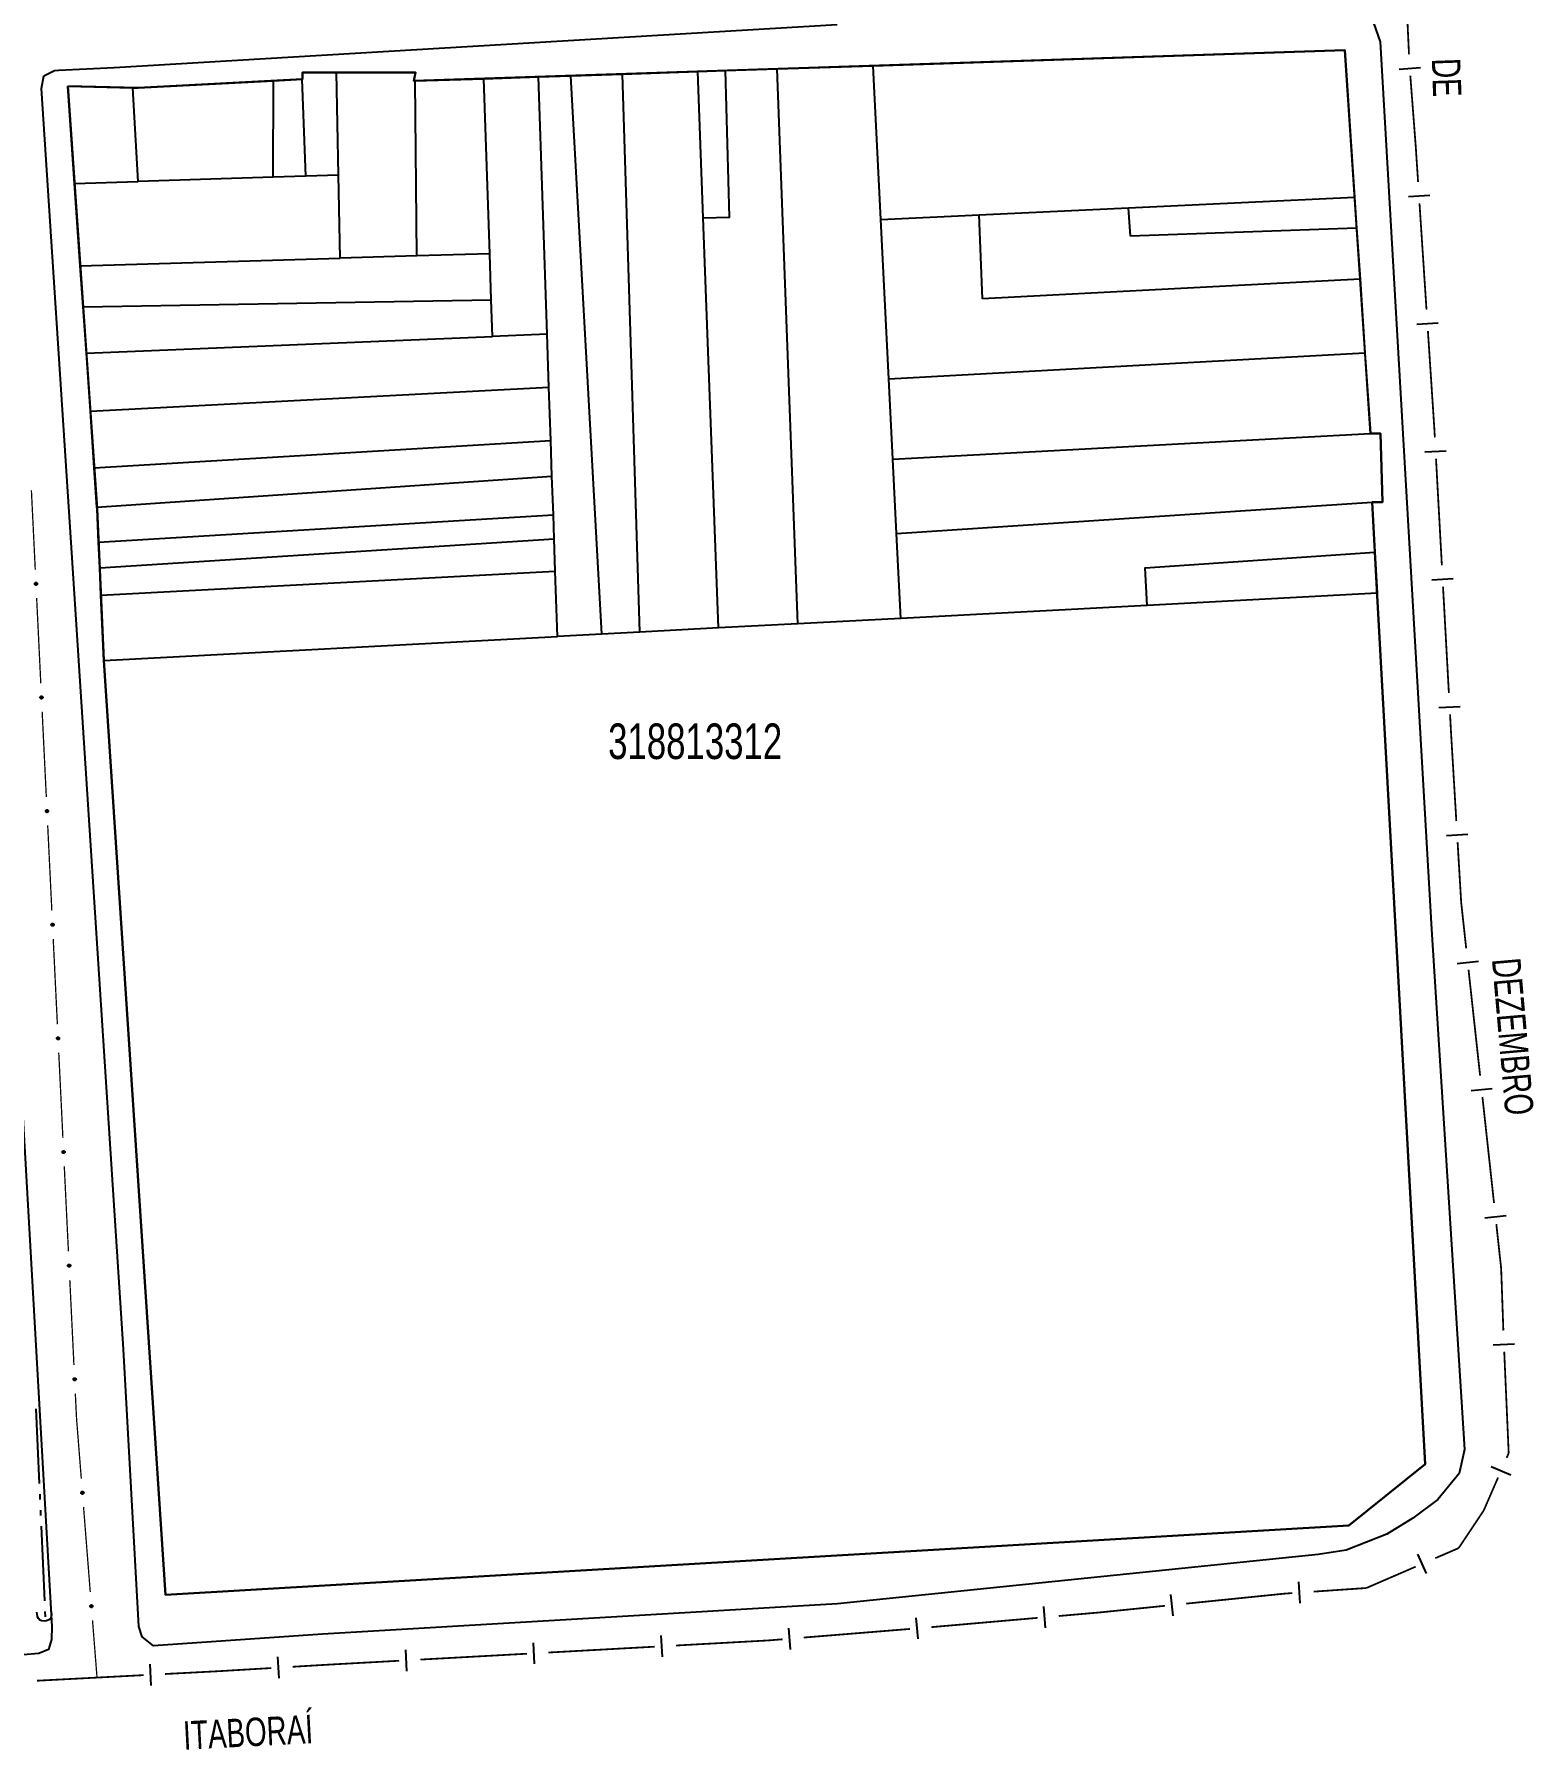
# Model space of a CAD drawing. Extents: x 201053 to 202535, y 4855063 to 4857394.
# Drawn here: x 202323.9 to 202534.8, y 4856050.3 to 4856291.6 of the extents above; entities that cross this region are included whole.
import ezdxf

# ---------------------------------------------------------------- set-up
doc = ezdxf.new("R2010")
doc.units = 0
doc.header["$LTSCALE"] = 1.5
doc.header["$MEASUREMENT"] = 0
doc.linetypes.add('TRACO_05', pattern=[11, 7, -1, 0.5, -1, 0.5, -1])
for name, color, linetype in [('CD_MALHA_LOTES', 7, 'CONTINUOUS'), ('CD_TXT_QUADRA', 2, 'CONTINUOUS'), ('HD-VALAS-DRENOS', 170, 'CONTINUOUS'), ('LM-LIM-SETORES-BAIRROS', 250, 'CONTINUOUS'), ('RU-QUADRA', 210, 'CONTINUOUS'), ('SV-BUEIRO-VALA', 7, 'CONTINUOUS'), ('SV-EIXO-RUA-PAV', 20, 'CONTINUOUS'), ('SV-RUA-PAVIM', 7, 'CONTINUOUS'), ('SV-TXT-RUA-PAV', 7, 'CONTINUOUS')]:
    doc.layers.add(name, color=color, linetype=linetype)
doc.styles.add('ARIAL', font='ARIAL.SHX')

# ---------------------------------------------------------------- blocks, each defined once
blk = doc.blocks.new('COD120', base_point=(202246.23, 4857300.32))
at = {"layer": 'SV-BUEIRO-VALA'}
blk.add_lwpolyline([(202245.23, 4857298.92), (202245.23, 4857299.503333), (202245.23, 4857299.590833), (202245.313333, 4857299.824167), (202245.48, 4857300.086667), (202245.73, 4857300.2325), (202246.063333, 4857300.32), (202246.396667, 4857300.32), (202246.73, 4857300.2325), (202246.98, 4857300.086667), (202247.146667, 4857299.824167), (202247.23, 4857299.590833), (202247.23, 4857299.503333), (202247.23, 4857298.92)], dxfattribs=at)

msp = doc.modelspace()

# ---------------------------------------------------------------- linework, layer by layer
at = {"layer": 'CD_MALHA_LOTES', "linetype": 'Continuous', "flags": 128}
for points in [[(202441.92, 4856287.16), (202508.23, 4856289.35), (202509.62, 4856268.68)], [(202421.13, 4856286.47), (202428.43, 4856286.71)], [(202428.43, 4856286.71), (202441.92, 4856287.16)], [(202431.32, 4856208.68), (202428.43, 4856286.71)], [(202442.99, 4856265.52), (202441.92, 4856287.16)], [(202329.6, 4856270.62), (202328.66, 4856284.29)], [(202328.66, 4856284.29), (202337.81, 4856284.07)], [(202337.81, 4856284.07), (202338.53, 4856284.05), (202357.55, 4856285.04)], [(202357.53, 4856271.49), (202357.55, 4856285.04)], [(202357.55, 4856285.04), (202361.59, 4856285.25)], [(202361.59, 4856285.25), (202361.64, 4856285.26), (202361.64, 4856286.22), (202366.45, 4856286.22)], [(202362.1, 4856271.63), (202361.59, 4856285.25)], [(202366.45, 4856286.22), (202377.53, 4856286.22), (202377.29, 4856285.02), (202377.49, 4856285.02)], [(202366.72, 4856271.78), (202366.45, 4856286.22)], [(202377.49, 4856285.02), (202387.16, 4856285.34)], [(202377.75, 4856260.42), (202377.49, 4856285.02)], [(202387.16, 4856285.34), (202394.84, 4856285.6)], [(202387.98, 4856260.72), (202387.16, 4856285.34)], [(202394.84, 4856285.6), (202399.41, 4856285.75)], [(202396.07, 4856249.4), (202394.84, 4856285.6)], [(202399.41, 4856285.75), (202406.65, 4856285.99)], [(202403.77, 4856207.23), (202399.41, 4856285.75)], [(202406.65, 4856285.99), (202417.25, 4856286.34)], [(202409.09, 4856207.51), (202406.65, 4856285.99)], [(202417.25, 4856286.34), (202421.13, 4856286.47)], [(202418.02, 4856265.76), (202417.25, 4856286.34)], [(202418.02, 4856265.76), (202421.73, 4856265.87), (202421.13, 4856286.47)], [(202338.54, 4856270.9), (202337.81, 4856284.07)], [(202329.6, 4856270.62), (202338.54, 4856270.9)], [(202330.4, 4856259.02), (202329.6, 4856270.62)], [(202357.53, 4856271.49), (202338.54, 4856270.9)], [(202362.1, 4856271.63), (202357.53, 4856271.49)], [(202366.72, 4856271.78), (202362.1, 4856271.63)], [(202366.94, 4856260.1), (202366.72, 4856271.78)], [(202477.83, 4856267.18), (202509.62, 4856268.68)], [(202509.62, 4856268.68), (202509.91, 4856264.32)], [(202420.18, 4856208.09), (202418.02, 4856265.76)], [(202442.99, 4856265.52), (202456.82, 4856266.18)], [(202444.11, 4856243.15), (202442.99, 4856265.52)], [(202456.82, 4856266.18), (202477.83, 4856267.18)], [(202457.27, 4856254.4), (202456.82, 4856266.18)], [(202478.11, 4856263.17), (202477.83, 4856267.18)], [(202509.91, 4856264.32), (202478.11, 4856263.17)], [(202509.91, 4856264.32), (202510.39, 4856257.13)], [(202330.4, 4856259.02), (202366.94, 4856260.1)], [(202377.75, 4856260.42), (202366.94, 4856260.1)], [(202387.98, 4856260.72), (202377.75, 4856260.42)], [(202388.19, 4856254.22), (202387.98, 4856260.72)], [(202330.8, 4856253.26), (202330.4, 4856259.02)], [(202510.39, 4856257.13), (202457.27, 4856254.4)], [(202510.39, 4856257.13), (202511.08, 4856246.78)], [(202330.8, 4856253.26), (202388.19, 4856254.22)], [(202331.25, 4856246.76), (202330.8, 4856253.26)], [(202388.36, 4856249.09), (202388.19, 4856254.22)], [(202331.25, 4856246.76), (202388.36, 4856249.09)], [(202396.07, 4856249.4), (202388.36, 4856249.09)], [(202396.32, 4856241.94), (202396.07, 4856249.4)], [(202331.81, 4856238.58), (202331.25, 4856246.76)], [(202444.11, 4856243.15), (202511.08, 4856246.78)], [(202511.08, 4856246.78), (202511.84, 4856235.43)], [(202444.67, 4856231.84), (202444.11, 4856243.15)], [(202331.81, 4856238.58), (202396.32, 4856241.94)], [(202396.57, 4856234.47), (202396.32, 4856241.94)], [(202332.36, 4856230.62), (202331.81, 4856238.58)], [(202332.36, 4856230.62), (202396.57, 4856234.47)], [(202396.74, 4856229.43), (202396.57, 4856234.47)], [(202444.67, 4856231.84), (202511.84, 4856235.43)], [(202511.84, 4856235.43), (202513.29, 4856235.43), (202513.53, 4856225.8), (202512.08, 4856225.8)], [(202445.19, 4856221.38), (202444.67, 4856231.84)], [(202332.74, 4856225.08), (202332.36, 4856230.62)], [(202332.74, 4856225.08), (202396.74, 4856229.43)], [(202396.93, 4856224.01), (202396.74, 4856229.43)], [(202332.97, 4856220.17), (202332.75, 4856224.84), (202332.74, 4856225.08)], [(202332.97, 4856220.17), (202396.93, 4856224.01)], [(202397.04, 4856220.64), (202396.93, 4856224.01)], [(202445.19, 4856221.38), (202512.08, 4856225.8)], [(202512.08, 4856225.8), (202512.47, 4856218.73)], [(202333.13, 4856216.54), (202332.97, 4856220.17)], [(202333.13, 4856216.54), (202397.04, 4856220.64)], [(202397.2, 4856216.06), (202397.04, 4856220.64)], [(202445.79, 4856209.44), (202445.19, 4856221.38)], [(202480.44, 4856211.27), (202480.19, 4856216.53), (202512.47, 4856218.73)], [(202512.47, 4856218.73), (202512.79, 4856212.97)], [(202333.3, 4856212.7), (202333.13, 4856216.54)], [(202333.3, 4856212.7), (202397.2, 4856216.06)], [(202397.51, 4856206.9), (202397.2, 4856216.06)], [(202333.72, 4856203.54), (202333.3, 4856212.7)], [(202512.79, 4856212.97), (202512.81, 4856212.68), (202519.55, 4856090.52), (202508.83, 4856081.86), (202342.38, 4856072.11), (202333.72, 4856203.54)], [(202512.79, 4856212.97), (202480.44, 4856211.27)], [(202445.79, 4856209.44), (202431.32, 4856208.68)], [(202480.44, 4856211.27), (202445.79, 4856209.44)], [(202403.77, 4856207.23), (202397.51, 4856206.9)], [(202409.09, 4856207.51), (202403.77, 4856207.23)], [(202420.18, 4856208.09), (202409.09, 4856207.51)], [(202431.32, 4856208.68), (202420.18, 4856208.09)], [(202333.72, 4856203.54), (202397.51, 4856206.9)]]:
    msp.add_lwpolyline(points, dxfattribs=at)
at = {"layer": 'HD-VALAS-DRENOS', "linetype": 'TRACO_05'}
msp.add_polyline3d([(202324.15, 4856098.26, 12.54), (202325.48, 4856068.43, 12.54)], dxfattribs=at)
at = {"layer": 'LM-LIM-SETORES-BAIRROS', "const_width": 0.25}
for points in [[(202517.27586, 4856288.754936), (202516.581916, 4856303.738875)], [(202518.23, 4856275.76), (202517.463332, 4856285.76114)], [(202518.29378, 4856274.792583), (202518.23, 4856275.76)], [(202518.556923, 4856270.801248), (202518.29378, 4856274.792583)], [(202519.741066, 4856252.84024), (202518.75428, 4856267.807747)], [(202520.85, 4856236.02), (202519.938423, 4856249.846739)], [(202520.857851, 4856235.876971), (202520.85, 4856236.02)], [(202520.912659, 4856234.878474), (202520.857851, 4856235.876971)], [(202521.899211, 4856216.90553), (202521.077085, 4856231.882984)], [(202522.885762, 4856198.932586), (202522.063636, 4856213.910039)], [(202523.19, 4856193.39), (202523.050188, 4856195.937095)], [(202523.216799, 4856192.94173), (202523.19, 4856193.39)], [(202523.932912, 4856180.963117), (202523.216799, 4856192.94173)], [(202524.62, 4856169.47), (202524.11194, 4856177.968463)], [(202524.672823, 4856168.986513), (202524.62, 4856169.47)], [(202525.324466, 4856163.022005), (202524.672823, 4856168.986513)], [(202527.279396, 4856145.128479), (202525.650288, 4856160.039751)], [(202529.234327, 4856127.234954), (202527.605218, 4856142.146225)], [(202530.24, 4856118.03), (202529.560148, 4856124.2527)], [(202530.266341, 4856117.290197), (202530.24, 4856118.03)], [(202530.551003, 4856109.295263), (202530.266341, 4856117.290197)], [(202531.3, 4856092.04), (202530.673575, 4856106.297792)], [(202531.00876, 4856091.3723), (202531.3, 4856092.04)], [(202527.78, 4856083.97), (202529.809343, 4856088.6225)], [(202527.267696, 4856083.200815), (202527.78, 4856083.97)], [(202524.27, 4856078.7), (202527.267696, 4856083.200815)], [(202520.973057, 4856077.273609), (202523.726419, 4856078.464825)], [(202523.726419, 4856078.464825), (202524.27, 4856078.7)], [(202511.28, 4856073.08), (202518.219695, 4856076.082393)], [(202485.939816, 4856070.882524), (202498.873111, 4856072.197775)], [(202498.873111, 4856072.197775), (202499.78, 4856072.29)], [(202499.78, 4856072.29), (202500.865875, 4856072.364595)], [(202503.858821, 4856072.570198), (202510.842362, 4856073.049938)], [(202510.842362, 4856073.049938), (202511.28, 4856073.08)], [(202468.024405, 4856069.143634), (202473.005429, 4856069.578831)], [(202473.005429, 4856069.578831), (202473.82, 4856069.65)], [(202473.82, 4856069.65), (202482.95521, 4856070.579005)], [(202432.152358, 4856066.113164), (202447.103294, 4856067.325403)], [(202450.092717, 4856067.576925), (202465.03579, 4856068.882516)], [(202396.21558, 4856064.005033), (202411.192893, 4856064.829717)], [(202414.188355, 4856064.994653), (202427.168693, 4856065.709379)], [(202427.168693, 4856065.709379), (202427.18, 4856065.71)], [(202427.18, 4856065.71), (202429.162171, 4856065.870717)], [(202360.271316, 4856062.003344), (202364.264234, 4856062.241264)], [(202364.264234, 4856062.241264), (202365.25, 4856062.3)], [(202365.25, 4856062.3), (202375.247342, 4856062.850476)], [(202378.242805, 4856063.015412), (202393.220118, 4856063.840096)], [(202324.324942, 4856060.042544), (202339.304328, 4856060.828664)], [(202342.300205, 4856060.985887), (202349.290586, 4856061.352743)], [(202349.290586, 4856061.352743), (202349.81, 4856061.38)], [(202349.81, 4856061.38), (202357.276628, 4856061.824904)]]:
    msp.add_lwpolyline(points, dxfattribs=at)
at = {"layer": 'LM-LIM-SETORES-BAIRROS'}
for points in [[(202518.88251, 4856286.872866), (202515.891286, 4856286.643564)], [(202520.185245, 4856268.904259), (202517.191744, 4856268.706902)], [(202521.369388, 4856250.943251), (202518.375887, 4856250.745894)], [(202522.520022, 4856232.963693), (202519.524531, 4856232.799268)], [(202523.506573, 4856214.990749), (202520.511082, 4856214.826324)], [(202524.493124, 4856197.017805), (202521.497634, 4856196.85338)], [(202525.54959, 4856179.056195), (202522.554937, 4856178.877167)], [(202527.032808, 4856161.196746), (202524.050553, 4856160.870924)], [(202528.987738, 4856143.303221), (202526.005484, 4856142.977399)], [(202530.942668, 4856125.409696), (202527.960414, 4856125.083874)], [(202532.128236, 4856107.362668), (202529.131127, 4856107.230988)], [(202531.584049, 4856088.939391), (202528.834249, 4856090.138808)], [(202519.73309, 4856075.102784), (202518.541874, 4856077.856146)], [(202484.101838, 4856069.187875), (202483.798319, 4856072.172481)], [(202501.966325, 4856070.936656), (202501.760722, 4856073.929602)], [(202466.162554, 4856067.475248), (202465.901436, 4856070.463863)], [(202430.280124, 4856064.456439), (202430.037676, 4856067.446626)], [(202448.221247, 4856065.911126), (202447.978799, 4856068.901313)], [(202394.301073, 4856062.397344), (202394.136137, 4856065.392806)], [(202412.273849, 4856063.386964), (202412.108912, 4856066.382427)], [(202340.381566, 4856059.383133), (202340.224342, 4856062.37901)], [(202358.364078, 4856060.387039), (202358.185637, 4856063.381728)], [(202376.328298, 4856061.407723), (202376.163361, 4856064.403186)]]:
    msp.add_lwpolyline(points, dxfattribs=at)
at = {"layer": 'RU-QUADRA', "linetype": 'Continuous', "flags": 128}
msp.add_lwpolyline([(202328.66, 4856284.29), (202332.75, 4856224.84), (202333.72, 4856203.54), (202342.38, 4856072.11), (202508.83, 4856081.86), (202519.55, 4856090.52), (202512.81, 4856212.68), (202512.08, 4856225.8), (202513.53, 4856225.8), (202513.29, 4856235.43), (202511.84, 4856235.43), (202508.23, 4856289.35), (202377.29, 4856285.02), (202377.53, 4856286.22), (202361.64, 4856286.22), (202361.64, 4856285.26), (202338.53, 4856284.05)], close=True, dxfattribs=at)
at = {"layer": 'SV-EIXO-RUA-PAV', "const_width": 0.18}
for points in [[(202323.52, 4856227.46), (202324.063029, 4856216.295845)], [(202324.25736, 4856212.300568), (202324.840356, 4856200.314738)], [(202325.034687, 4856196.319461), (202325.617682, 4856184.333632)], [(202325.812014, 4856180.338355), (202326.395009, 4856168.352525)], [(202326.589341, 4856164.357249), (202327.172336, 4856152.371419)], [(202327.366668, 4856148.376142), (202327.949663, 4856136.390312)], [(202328.143995, 4856132.395036), (202328.72699, 4856120.409206)], [(202328.921322, 4856116.413929), (202329.504317, 4856104.428099)], [(202329.698649, 4856100.432823), (202329.844397, 4856097.436365)], [(202329.844397, 4856097.436365), (202329.87, 4856096.91)], [(202329.87, 4856096.91), (202330.538135, 4856088.463371)], [(202330.853552, 4856084.475827), (202331.799806, 4856072.513193)], [(202332.115223, 4856068.525649), (202332.667205, 4856061.547446)], [(202332.667205, 4856061.547446), (202332.72, 4856060.88)], [(202332.72, 4856060.88), (202332.736925, 4856060.549964)], [(202332.736925, 4856060.549964), (202332.740298, 4856060.484182)]]:
    msp.add_lwpolyline(points, dxfattribs=at)
at = {"layer": 'SV-EIXO-RUA-PAV'}
for points in [[(202324.263165, 4856214.447065), (202324.299849, 4856214.414719), (202324.324764, 4856214.379418), (202324.337069, 4856214.343994), (202324.339781, 4856214.309855), (202324.338622, 4856214.274617), (202324.329615, 4856214.239348), (202324.310947, 4856214.202418), (202324.278758, 4856214.16539), (202324.240917, 4856214.142244), (202324.206834, 4856214.128322), (202324.171399, 4856214.123445), (202324.137186, 4856214.125145), (202324.100859, 4856214.135712), (202324.063619, 4856214.154996), (202324.027169, 4856214.188264), (202324.002981, 4856214.22304), (202323.991978, 4856214.257616), (202323.987301, 4856214.293271), (202323.988915, 4856214.329232), (202323.997957, 4856214.363802), (202324.01744, 4856214.401263), (202324.050752, 4856214.436803), (202324.085162, 4856214.461324), (202324.119574, 4856214.472809), (202324.154781, 4856214.476624), (202324.190138, 4856214.475891), (202324.225968, 4856214.468313), (202324.263165, 4856214.447065)], [(202325.040491, 4856198.465959), (202325.077176, 4856198.433613), (202325.102091, 4856198.398311), (202325.114396, 4856198.362887), (202325.117108, 4856198.328749), (202325.115949, 4856198.293511), (202325.106941, 4856198.258242), (202325.088274, 4856198.221311), (202325.056085, 4856198.184284), (202325.018244, 4856198.161138), (202324.98416, 4856198.147216), (202324.948726, 4856198.142338), (202324.914513, 4856198.144038), (202324.878186, 4856198.154606), (202324.840945, 4856198.173889), (202324.804496, 4856198.207158), (202324.780308, 4856198.241934), (202324.769305, 4856198.27651), (202324.764628, 4856198.312165), (202324.766242, 4856198.348126), (202324.775283, 4856198.382696), (202324.794767, 4856198.420157), (202324.828079, 4856198.455697), (202324.862489, 4856198.480218), (202324.896901, 4856198.491703), (202324.932107, 4856198.495518), (202324.967465, 4856198.494785), (202325.003295, 4856198.487207), (202325.040491, 4856198.465959)], [(202325.817818, 4856182.484852), (202325.854503, 4856182.452506), (202325.879418, 4856182.417205), (202325.891723, 4856182.381781), (202325.894435, 4856182.347642), (202325.893276, 4856182.312405), (202325.884268, 4856182.277135), (202325.865601, 4856182.240205), (202325.833411, 4856182.203177), (202325.795571, 4856182.180031), (202325.761487, 4856182.166109), (202325.726052, 4856182.161232), (202325.691839, 4856182.162932), (202325.655513, 4856182.173499), (202325.618272, 4856182.192783), (202325.581823, 4856182.226051), (202325.557635, 4856182.260827), (202325.546632, 4856182.295404), (202325.541954, 4856182.331058), (202325.543569, 4856182.367019), (202325.55261, 4856182.401589), (202325.572093, 4856182.43905), (202325.605406, 4856182.474591), (202325.639815, 4856182.499111), (202325.674228, 4856182.510597), (202325.709434, 4856182.514412), (202325.744792, 4856182.513678), (202325.780622, 4856182.5061), (202325.817818, 4856182.484852)], [(202326.595145, 4856166.503746), (202326.63183, 4856166.4714), (202326.656745, 4856166.436099), (202326.66905, 4856166.400675), (202326.671762, 4856166.366536), (202326.670602, 4856166.331298), (202326.661595, 4856166.296029), (202326.642927, 4856166.259098), (202326.610738, 4856166.222071), (202326.572898, 4856166.198925), (202326.538814, 4856166.185003), (202326.503379, 4856166.180125), (202326.469166, 4856166.181825), (202326.43284, 4856166.192393), (202326.395599, 4856166.211676), (202326.35915, 4856166.244945), (202326.334962, 4856166.279721), (202326.323959, 4856166.314297), (202326.319281, 4856166.349952), (202326.320896, 4856166.385913), (202326.329937, 4856166.420483), (202326.34942, 4856166.457944), (202326.382733, 4856166.493484), (202326.417142, 4856166.518005), (202326.451555, 4856166.52949), (202326.486761, 4856166.533305), (202326.522119, 4856166.532572), (202326.557949, 4856166.524994), (202326.595145, 4856166.503746)], [(202327.372472, 4856150.522639), (202327.409157, 4856150.490293), (202327.434071, 4856150.454992), (202327.446377, 4856150.419568), (202327.449089, 4856150.38543), (202327.447929, 4856150.350192), (202327.438922, 4856150.314922), (202327.420254, 4856150.277992), (202327.388065, 4856150.240964), (202327.350225, 4856150.217819), (202327.316141, 4856150.203896), (202327.280706, 4856150.199019), (202327.246493, 4856150.200719), (202327.210167, 4856150.211286), (202327.172926, 4856150.23057), (202327.136477, 4856150.263838), (202327.112289, 4856150.298614), (202327.101286, 4856150.333191), (202327.096608, 4856150.368845), (202327.098223, 4856150.404806), (202327.107264, 4856150.439376), (202327.126747, 4856150.476837), (202327.16006, 4856150.512378), (202327.194469, 4856150.536898), (202327.228882, 4856150.548384), (202327.264088, 4856150.552199), (202327.299445, 4856150.551466), (202327.335276, 4856150.543887), (202327.372472, 4856150.522639)], [(202328.149799, 4856134.541533), (202328.186484, 4856134.509187), (202328.211398, 4856134.473886), (202328.223704, 4856134.438462), (202328.226416, 4856134.404323), (202328.225256, 4856134.369085), (202328.216249, 4856134.333816), (202328.197581, 4856134.296885), (202328.165392, 4856134.259858), (202328.127552, 4856134.236712), (202328.093468, 4856134.22279), (202328.058033, 4856134.217913), (202328.02382, 4856134.219612), (202327.987494, 4856134.23018), (202327.950253, 4856134.249464), (202327.913804, 4856134.282732), (202327.889616, 4856134.317508), (202327.878613, 4856134.352084), (202327.873935, 4856134.387739), (202327.87555, 4856134.4237), (202327.884591, 4856134.45827), (202327.904074, 4856134.495731), (202327.937387, 4856134.531271), (202327.971796, 4856134.555792), (202328.006209, 4856134.567277), (202328.041415, 4856134.571092), (202328.076772, 4856134.570359), (202328.112603, 4856134.562781), (202328.149799, 4856134.541533)], [(202328.927126, 4856118.560427), (202328.963811, 4856118.528081), (202328.988725, 4856118.492779), (202329.001031, 4856118.457355), (202329.003742, 4856118.423217), (202329.002583, 4856118.387979), (202328.993576, 4856118.35271), (202328.974908, 4856118.315779), (202328.942719, 4856118.278751), (202328.904879, 4856118.255606), (202328.870795, 4856118.241683), (202328.83536, 4856118.236806), (202328.801147, 4856118.238506), (202328.764821, 4856118.249074), (202328.72758, 4856118.268357), (202328.691131, 4856118.301626), (202328.666943, 4856118.336402), (202328.65594, 4856118.370978), (202328.651262, 4856118.406633), (202328.652877, 4856118.442594), (202328.661918, 4856118.477164), (202328.681401, 4856118.514624), (202328.714714, 4856118.550165), (202328.749123, 4856118.574685), (202328.783536, 4856118.586171), (202328.818742, 4856118.589986), (202328.854099, 4856118.589253), (202328.88993, 4856118.581675), (202328.927126, 4856118.560427)], [(202329.704453, 4856102.57932), (202329.741138, 4856102.546974), (202329.766052, 4856102.511673), (202329.778358, 4856102.476249), (202329.781069, 4856102.44211), (202329.77991, 4856102.406872), (202329.770903, 4856102.371603), (202329.752235, 4856102.334673), (202329.720046, 4856102.297645), (202329.682206, 4856102.274499), (202329.648122, 4856102.260577), (202329.612687, 4856102.2557), (202329.578474, 4856102.2574), (202329.542148, 4856102.267967), (202329.504907, 4856102.287251), (202329.468457, 4856102.320519), (202329.444269, 4856102.355295), (202329.433267, 4856102.389871), (202329.428589, 4856102.425526), (202329.430204, 4856102.461487), (202329.439245, 4856102.496057), (202329.458728, 4856102.533518), (202329.492041, 4856102.569058), (202329.52645, 4856102.593579), (202329.560863, 4856102.605064), (202329.596069, 4856102.608879), (202329.631426, 4856102.608146), (202329.667257, 4856102.600568), (202329.704453, 4856102.57932)], [(202330.794251, 4856086.621513), (202330.8319, 4856086.590294), (202330.857874, 4856086.555765), (202330.871248, 4856086.52073), (202330.874994, 4856086.48669), (202330.874904, 4856086.451433), (202330.866971, 4856086.415907), (202330.849432, 4856086.378427), (202330.81838, 4856086.34044), (202330.78126, 4856086.316157), (202330.747614, 4856086.301208), (202330.712343, 4856086.295258), (202330.678094, 4856086.295919), (202330.641464, 4856086.30538), (202330.603656, 4856086.323525), (202330.566214, 4856086.355673), (202330.540982, 4856086.389699), (202330.528936, 4856086.423926), (202330.523179, 4856086.459423), (202330.523702, 4856086.495416), (202330.531691, 4856086.530244), (202330.550029, 4856086.568279), (202330.582248, 4856086.604813), (202330.615898, 4856086.630366), (202330.649946, 4856086.64289), (202330.685021, 4856086.647771), (202330.720384, 4856086.648111), (202330.756428, 4856086.641623), (202330.794251, 4856086.621513)], [(202332.055922, 4856070.671334), (202332.093571, 4856070.640116), (202332.119545, 4856070.605587), (202332.132919, 4856070.570552), (202332.136665, 4856070.536512), (202332.136575, 4856070.501255), (202332.128642, 4856070.465728), (202332.111103, 4856070.428249), (202332.080051, 4856070.390262), (202332.042931, 4856070.365979), (202332.009285, 4856070.351029), (202331.974014, 4856070.34508), (202331.939765, 4856070.345741), (202331.903135, 4856070.355202), (202331.865327, 4856070.373347), (202331.827885, 4856070.405495), (202331.802653, 4856070.439521), (202331.790607, 4856070.473748), (202331.78485, 4856070.509244), (202331.785373, 4856070.545238), (202331.793362, 4856070.580066), (202331.8117, 4856070.618101), (202331.843919, 4856070.654635), (202331.877569, 4856070.680188), (202331.911617, 4856070.692712), (202331.946692, 4856070.697593), (202331.982055, 4856070.697932), (202332.018099, 4856070.691444), (202332.055922, 4856070.671334)]]:
    msp.add_lwpolyline(points, close=True, dxfattribs=at)
for points in [[(202323.988915, 4856214.329232), (202324.002981, 4856214.22304)], [(202323.994282, 4856214.342213), (202324.014275, 4856214.212037)], [(202323.997957, 4856214.363802), (202324.027169, 4856214.188264)], [(202324.010342, 4856214.377148), (202324.044553, 4856214.179356)], [(202324.01744, 4856214.401263), (202324.063619, 4856214.154996)], [(202324.03581, 4856214.415272), (202324.08158, 4856214.14837)], [(202324.050752, 4856214.436803), (202324.100859, 4856214.135712)], [(202324.067062, 4856214.446847), (202324.117745, 4856214.135101)], [(202324.085162, 4856214.461324), (202324.137186, 4856214.125145)], [(202324.101768, 4856214.463563), (202324.153645, 4856214.127285)], [(202324.119574, 4856214.472809), (202324.171399, 4856214.123445)], [(202324.136873, 4856214.472101), (202324.186421, 4856214.127513)], [(202324.154781, 4856214.476624), (202324.206834, 4856214.128322)], [(202324.173738, 4856214.472528), (202324.225415, 4856214.140338)], [(202324.190138, 4856214.475891), (202324.240917, 4856214.142244)], [(202324.208142, 4856214.467371), (202324.260055, 4856214.158417)], [(202324.225968, 4856214.468313), (202324.278758, 4856214.16539)], [(202324.242811, 4856214.456762), (202324.292802, 4856214.187333)], [(202324.263165, 4856214.447065), (202324.310947, 4856214.202418)], [(202324.282431, 4856214.428634), (202324.319501, 4856214.228249)], [(202324.299849, 4856214.414719), (202324.329615, 4856214.239348)], [(202324.314139, 4856214.394657), (202324.332703, 4856214.265777)], [(202324.324764, 4856214.379418), (202324.338622, 4856214.274617)], [(202324.766242, 4856198.348126), (202324.780308, 4856198.241934)], [(202324.771609, 4856198.361107), (202324.791602, 4856198.23093)], [(202324.775283, 4856198.382696), (202324.804496, 4856198.207158)], [(202324.787669, 4856198.396041), (202324.82188, 4856198.19825)], [(202324.794767, 4856198.420157), (202324.840945, 4856198.173889)], [(202324.813137, 4856198.434166), (202324.858907, 4856198.167263)], [(202324.828079, 4856198.455697), (202324.878186, 4856198.154606)], [(202324.844389, 4856198.465741), (202324.895072, 4856198.153995)], [(202324.862489, 4856198.480218), (202324.914513, 4856198.144038)], [(202324.879095, 4856198.482457), (202324.930972, 4856198.146178)], [(202324.896901, 4856198.491703), (202324.948726, 4856198.142338)], [(202324.9142, 4856198.490995), (202324.963748, 4856198.146406)], [(202324.932107, 4856198.495518), (202324.98416, 4856198.147216)], [(202324.951064, 4856198.491422), (202325.002742, 4856198.159232)], [(202324.967465, 4856198.494785), (202325.018244, 4856198.161138)], [(202324.985469, 4856198.486264), (202325.037382, 4856198.177311)], [(202325.003295, 4856198.487207), (202325.056085, 4856198.184284)], [(202325.020138, 4856198.475656), (202325.070129, 4856198.206226)], [(202325.040491, 4856198.465959), (202325.088274, 4856198.221311)], [(202325.059758, 4856198.447528), (202325.096828, 4856198.247143)], [(202325.077176, 4856198.433613), (202325.106941, 4856198.258242)], [(202325.091466, 4856198.41355), (202325.11003, 4856198.284671)], [(202325.102091, 4856198.398311), (202325.115949, 4856198.293511)], [(202325.543569, 4856182.367019), (202325.557635, 4856182.260827)], [(202325.548935, 4856182.38), (202325.568929, 4856182.249824)], [(202325.55261, 4856182.401589), (202325.581823, 4856182.226051)], [(202325.564996, 4856182.414935), (202325.599207, 4856182.217143)], [(202325.572093, 4856182.43905), (202325.618272, 4856182.192783)], [(202325.590464, 4856182.453059), (202325.636234, 4856182.186157)], [(202325.605406, 4856182.474591), (202325.655513, 4856182.173499)], [(202325.621716, 4856182.484634), (202325.672399, 4856182.172889)], [(202325.639815, 4856182.499111), (202325.691839, 4856182.162932)], [(202325.656422, 4856182.50135), (202325.708298, 4856182.165072)], [(202325.674228, 4856182.510597), (202325.726052, 4856182.161232)], [(202325.691526, 4856182.509888), (202325.741075, 4856182.1653)], [(202325.709434, 4856182.514412), (202325.761487, 4856182.166109)], [(202325.728391, 4856182.510315), (202325.780069, 4856182.178126)], [(202325.744792, 4856182.513678), (202325.795571, 4856182.180031)], [(202325.762796, 4856182.505158), (202325.814709, 4856182.196204)], [(202325.780622, 4856182.5061), (202325.833411, 4856182.203177)], [(202325.797465, 4856182.494549), (202325.847456, 4856182.22512)], [(202325.817818, 4856182.484852), (202325.865601, 4856182.240205)], [(202325.837085, 4856182.466421), (202325.874154, 4856182.266036)], [(202325.854503, 4856182.452506), (202325.884268, 4856182.277135)], [(202325.868793, 4856182.432444), (202325.887357, 4856182.303564)], [(202325.879418, 4856182.417205), (202325.893276, 4856182.312405)], [(202326.320896, 4856166.385913), (202326.334962, 4856166.279721)], [(202326.326262, 4856166.398894), (202326.346256, 4856166.268717)], [(202326.329937, 4856166.420483), (202326.35915, 4856166.244945)], [(202326.342323, 4856166.433829), (202326.376534, 4856166.236037)], [(202326.34942, 4856166.457944), (202326.395599, 4856166.211676)], [(202326.367791, 4856166.471953), (202326.413561, 4856166.20505)], [(202326.382733, 4856166.493484), (202326.43284, 4856166.192393)], [(202326.399043, 4856166.503528), (202326.449726, 4856166.191782)], [(202326.417142, 4856166.518005), (202326.469166, 4856166.181825)], [(202326.433749, 4856166.520244), (202326.485625, 4856166.183965)], [(202326.451555, 4856166.52949), (202326.503379, 4856166.180125)], [(202326.468853, 4856166.528782), (202326.518401, 4856166.184193)], [(202326.486761, 4856166.533305), (202326.538814, 4856166.185003)], [(202326.505718, 4856166.529209), (202326.557396, 4856166.197019)], [(202326.522119, 4856166.532572), (202326.572898, 4856166.198925)], [(202326.540122, 4856166.524052), (202326.592036, 4856166.215098)], [(202326.557949, 4856166.524994), (202326.610738, 4856166.222071)], [(202326.574792, 4856166.513443), (202326.624783, 4856166.244013)], [(202326.595145, 4856166.503746), (202326.642927, 4856166.259098)], [(202326.614412, 4856166.485315), (202326.651481, 4856166.28493)], [(202326.63183, 4856166.4714), (202326.661595, 4856166.296029)], [(202326.646119, 4856166.451338), (202326.664683, 4856166.322458)], [(202326.656745, 4856166.436099), (202326.670602, 4856166.331298)], [(202327.098223, 4856150.404806), (202327.112289, 4856150.298614)], [(202327.103589, 4856150.417788), (202327.123582, 4856150.287611)], [(202327.107264, 4856150.439376), (202327.136477, 4856150.263838)], [(202327.11965, 4856150.452722), (202327.153861, 4856150.25493)], [(202327.126747, 4856150.476837), (202327.172926, 4856150.23057)], [(202327.145118, 4856150.490847), (202327.190888, 4856150.223944)], [(202327.16006, 4856150.512378), (202327.210167, 4856150.211286)], [(202327.176369, 4856150.522422), (202327.227052, 4856150.210676)], [(202327.194469, 4856150.536898), (202327.246493, 4856150.200719)], [(202327.211076, 4856150.539137), (202327.262952, 4856150.202859)], [(202327.228882, 4856150.548384), (202327.280706, 4856150.199019)], [(202327.24618, 4856150.547675), (202327.295728, 4856150.203087)], [(202327.264088, 4856150.552199), (202327.316141, 4856150.203896)], [(202327.283045, 4856150.548102), (202327.334722, 4856150.215913)], [(202327.299445, 4856150.551466), (202327.350225, 4856150.217819)], [(202327.317449, 4856150.542945), (202327.369363, 4856150.233991)], [(202327.335276, 4856150.543887), (202327.388065, 4856150.240964)], [(202327.352119, 4856150.532336), (202327.40211, 4856150.262907)], [(202327.372472, 4856150.522639), (202327.420254, 4856150.277992)], [(202327.391739, 4856150.504208), (202327.428808, 4856150.303823)], [(202327.409157, 4856150.490293), (202327.438922, 4856150.314922)], [(202327.423446, 4856150.470231), (202327.44201, 4856150.341351)], [(202327.434071, 4856150.454992), (202327.447929, 4856150.350192)], [(202328.006209, 4856134.567277), (202328.058033, 4856134.217913)], [(202328.023507, 4856134.566569), (202328.073055, 4856134.221981)], [(202328.041415, 4856134.571092), (202328.093468, 4856134.22279)], [(202328.060372, 4856134.566996), (202328.112049, 4856134.234806)], [(202328.076772, 4856134.570359), (202328.127552, 4856134.236712)], [(202328.094776, 4856134.561839), (202328.14669, 4856134.252885)], [(202328.112603, 4856134.562781), (202328.165392, 4856134.259858)], [(202327.87555, 4856134.4237), (202327.889616, 4856134.317508)], [(202327.880916, 4856134.436681), (202327.900909, 4856134.306505)], [(202327.884591, 4856134.45827), (202327.913804, 4856134.282732)], [(202327.896977, 4856134.471616), (202327.931188, 4856134.273824)], [(202327.904074, 4856134.495731), (202327.950253, 4856134.249464)], [(202327.922445, 4856134.50974), (202327.968214, 4856134.242838)], [(202327.937387, 4856134.531271), (202327.987494, 4856134.23018)], [(202327.953696, 4856134.541315), (202328.004379, 4856134.229569)], [(202327.971796, 4856134.555792), (202328.02382, 4856134.219612)], [(202327.988403, 4856134.558031), (202328.040279, 4856134.221752)], [(202328.129446, 4856134.55123), (202328.179436, 4856134.2818)], [(202328.149799, 4856134.541533), (202328.197581, 4856134.296885)], [(202328.169066, 4856134.523102), (202328.206135, 4856134.322717)], [(202328.186484, 4856134.509187), (202328.216249, 4856134.333816)], [(202328.200773, 4856134.489125), (202328.219337, 4856134.360245)], [(202328.211398, 4856134.473886), (202328.225256, 4856134.369085)], [(202328.652877, 4856118.442594), (202328.666943, 4856118.336402)], [(202328.658243, 4856118.455575), (202328.678236, 4856118.325398)], [(202328.661918, 4856118.477164), (202328.691131, 4856118.301626)], [(202328.674304, 4856118.490509), (202328.708515, 4856118.292717)], [(202328.681401, 4856118.514624), (202328.72758, 4856118.268357)], [(202328.699772, 4856118.528634), (202328.745541, 4856118.261731)], [(202328.714714, 4856118.550165), (202328.764821, 4856118.249074)], [(202328.731023, 4856118.560209), (202328.781706, 4856118.248463)], [(202328.749123, 4856118.574685), (202328.801147, 4856118.238506)], [(202328.76573, 4856118.576924), (202328.817606, 4856118.240646)], [(202328.783536, 4856118.586171), (202328.83536, 4856118.236806)], [(202328.800834, 4856118.585463), (202328.850382, 4856118.240874)], [(202328.818742, 4856118.589986), (202328.870795, 4856118.241683)], [(202328.837699, 4856118.58589), (202328.889376, 4856118.2537)], [(202328.854099, 4856118.589253), (202328.904879, 4856118.255606)], [(202328.872103, 4856118.580732), (202328.924016, 4856118.271778)], [(202328.88993, 4856118.581675), (202328.942719, 4856118.278751)], [(202328.906773, 4856118.570123), (202328.956763, 4856118.300694)], [(202328.927126, 4856118.560427), (202328.974908, 4856118.315779)], [(202328.946392, 4856118.541996), (202328.983462, 4856118.341611)], [(202328.963811, 4856118.528081), (202328.993576, 4856118.35271)], [(202328.9781, 4856118.508018), (202328.996664, 4856118.379138)], [(202328.988725, 4856118.492779), (202329.002583, 4856118.387979)], [(202329.430204, 4856102.461487), (202329.444269, 4856102.355295)], [(202329.43557, 4856102.474468), (202329.455563, 4856102.344292)], [(202329.439245, 4856102.496057), (202329.468457, 4856102.320519)], [(202329.45163, 4856102.509403), (202329.485842, 4856102.311611)], [(202329.458728, 4856102.533518), (202329.504907, 4856102.287251)], [(202329.477099, 4856102.547527), (202329.522868, 4856102.280625)], [(202329.492041, 4856102.569058), (202329.542148, 4856102.267967)], [(202329.50835, 4856102.579102), (202329.559033, 4856102.267356)], [(202329.52645, 4856102.593579), (202329.578474, 4856102.2574)], [(202329.543057, 4856102.595818), (202329.594933, 4856102.25954)], [(202329.560863, 4856102.605064), (202329.612687, 4856102.2557)], [(202329.578161, 4856102.604356), (202329.627709, 4856102.259768)], [(202329.596069, 4856102.608879), (202329.648122, 4856102.260577)], [(202329.615026, 4856102.604783), (202329.666703, 4856102.272593)], [(202329.631426, 4856102.608146), (202329.682206, 4856102.274499)], [(202329.64943, 4856102.599626), (202329.701343, 4856102.290672)], [(202329.667257, 4856102.600568), (202329.720046, 4856102.297645)], [(202329.684099, 4856102.589017), (202329.73409, 4856102.319588)], [(202329.704453, 4856102.57932), (202329.752235, 4856102.334673)], [(202329.723719, 4856102.560889), (202329.760789, 4856102.360504)], [(202329.741138, 4856102.546974), (202329.770903, 4856102.371603)], [(202329.755427, 4856102.526912), (202329.773991, 4856102.398032)], [(202329.766052, 4856102.511673), (202329.77991, 4856102.406872)], [(202330.523702, 4856086.495416), (202330.540982, 4856086.389699)], [(202330.528672, 4856086.508554), (202330.552604, 4856086.379044)], [(202330.531691, 4856086.530244), (202330.566214, 4856086.355673)], [(202330.543666, 4856086.54396), (202330.58386, 4856086.347296)], [(202330.550029, 4856086.568279), (202330.603656, 4856086.323525)], [(202330.567966, 4856086.582839), (202330.62181, 4856086.317447)], [(202330.582248, 4856086.604813), (202330.641464, 4856086.30538)], [(202330.598246, 4856086.615347), (202330.65836, 4856086.305282)], [(202330.615898, 4856086.630366), (202330.678094, 4856086.295919)], [(202330.632429, 4856086.633108), (202330.694481, 4856086.298558)], [(202330.649946, 4856086.64289), (202330.712343, 4856086.295258)], [(202330.667258, 4856086.642707), (202330.727235, 4856086.29978)], [(202330.685021, 4856086.647771), (202330.747614, 4856086.301208)], [(202330.704093, 4856086.644252), (202330.765822, 4856086.313782)], [(202330.720384, 4856086.648111), (202330.78126, 4856086.316157)], [(202330.738638, 4856086.64014), (202330.799898, 4856086.332903)], [(202330.756428, 4856086.641623), (202330.81838, 4856086.34044)], [(202330.773613, 4856086.630588), (202330.831753, 4856086.362799)], [(202330.794251, 4856086.621513), (202330.849432, 4856086.378427)], [(202330.814068, 4856086.603675), (202330.857198, 4856086.404506)], [(202330.8319, 4856086.590294), (202330.866971, 4856086.415907)], [(202330.846792, 4856086.570675), (202330.869256, 4856086.442417)], [(202330.857874, 4856086.555765), (202330.874904, 4856086.451433)], [(202331.785373, 4856070.545238), (202331.802653, 4856070.439521)], [(202331.790343, 4856070.558376), (202331.814276, 4856070.428865)], [(202331.793362, 4856070.580066), (202331.827885, 4856070.405495)], [(202331.805337, 4856070.593781), (202331.845531, 4856070.397118)], [(202331.8117, 4856070.618101), (202331.865327, 4856070.373347)], [(202331.829637, 4856070.632661), (202331.883481, 4856070.367269)], [(202331.843919, 4856070.654635), (202331.903135, 4856070.355202)], [(202331.859917, 4856070.665169), (202331.920031, 4856070.355104)], [(202331.877569, 4856070.680188), (202331.939765, 4856070.345741)], [(202331.8941, 4856070.68293), (202331.956152, 4856070.348379)], [(202331.911617, 4856070.692712), (202331.974014, 4856070.34508)], [(202331.928929, 4856070.692529), (202331.988906, 4856070.349601)], [(202331.946692, 4856070.697593), (202332.009285, 4856070.351029)], [(202331.965764, 4856070.694073), (202332.027493, 4856070.363604)], [(202331.982055, 4856070.697932), (202332.042931, 4856070.365979)], [(202332.000309, 4856070.689962), (202332.061569, 4856070.382725)], [(202332.018099, 4856070.691444), (202332.080051, 4856070.390262)], [(202332.035284, 4856070.68041), (202332.093424, 4856070.41262)], [(202332.055922, 4856070.671334), (202332.111103, 4856070.428249)], [(202332.075739, 4856070.653496), (202332.118869, 4856070.454328)], [(202332.093571, 4856070.640116), (202332.128642, 4856070.465728)], [(202332.108463, 4856070.620496), (202332.130927, 4856070.492239)], [(202332.119545, 4856070.605587), (202332.136575, 4856070.501255)]]:
    msp.add_lwpolyline(points, dxfattribs=at)
at = {"layer": 'SV-RUA-PAVIM', "linetype": 'Continuous'}
for points in [[(202511.65, 4856295.06, 13.55), (202513.2, 4856290.51, 13.38), (202520.44, 4856165.72, 12.74), (202525.07, 4856092.56, 12.56), (202524.35, 4856089.2, 12.56), (202521.32, 4856085.55, 12.84), (202517.84, 4856082.92, 12.84), (202514.15, 4856080.63, 12.96), (202508.45, 4856078.38, 12.96), (202504.52, 4856077.77, 12.91), (202436.89, 4856070.84, 13.09), (202364.48, 4856066.57, 13.35), (202340.7, 4856064.94, 13.06), (202339.09, 4856066.21, 13.05), (202338.64, 4856067.65, 13.05), (202336.48, 4856106.65, 13.06), (202329.11, 4856220.1, 12.62), (202324.96, 4856283.97, 13.44), (202325.27, 4856285.72, 13.44), (202326.76, 4856286.49, 13.44), (202327.4, 4856286.52, 13.44), (202327.39, 4856286.52, 13.44), (202335.16, 4856286.91, 13.44), (202436.86, 4856292.96, 13.4)], [(202318.56, 4856204.33, 12.73), (202326.39, 4856067.66, 12.73), (202326.36, 4856065.82, 12.73), (202325.91, 4856064.41, 12.73), (202324.56, 4856063.87, 12.73), (202322.36, 4856063.66, 12.73), (202318.56, 4856063.45, 13.53)]]:
    msp.add_polyline3d(points, dxfattribs=at)

# ---------------------------------------------------------------- block references
at = {"layer": 'SV-BUEIRO-VALA', "rotation": 188}
msp.add_blockref('COD120', (202325.48, 4856068.43, 12.53), dxfattribs=at)

# ---------------------------------------------------------------- texts
at = {"layer": 'CD_TXT_QUADRA', "style": 'ARIAL', "width": 0.7}
msp.add_text('318813312', height=5, dxfattribs=at).set_placement((202404.64, 4856189.66))
at = {"layer": 'SV-TXT-RUA-PAV', "style": 'ARIAL', "width": 0.7}
for s, rotation, p in [('DE', 272, (202520.484155, 4856288.151025)), ('DEZEMBRO', 275, (202528.937454, 4856161.496846)), ('ITABORAÍ', 3, (202344.980316, 4856050.324403))]:
    msp.add_text(s, height=4, rotation=rotation, dxfattribs=at).set_placement(p)

doc.saveas('drawing.dxf')
